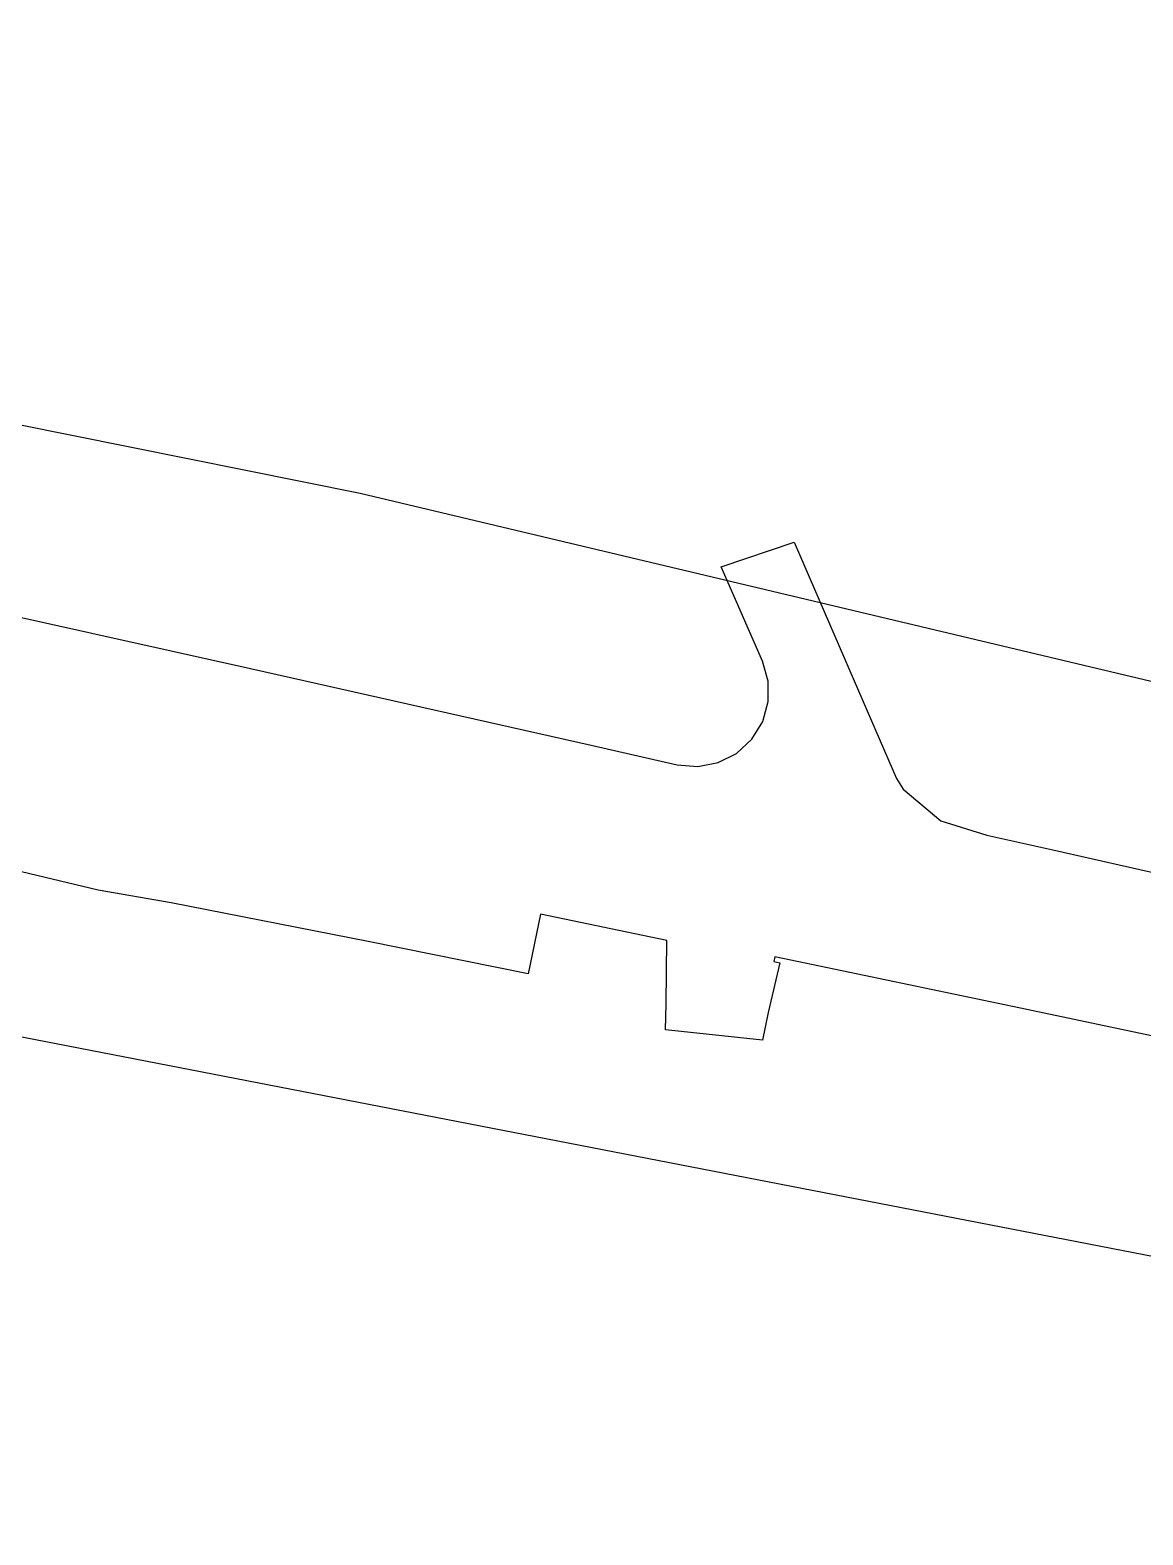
# Model space of a CAD drawing. Header units: metres. Extents: x -2743 to 126, y 13385 to 13916.
# Drawn here: x -1574.8 to -1486.1, y 13505 to 13624.9 of the extents above; entities that cross this region are included whole.
import ezdxf

# ---------------------------------------------------------------- set-up
doc = ezdxf.new("R2010")
doc.units = ezdxf.units.M
doc.layers.add('link-улица Берзарина_Граница работ$0$ГП_Граница проектирования', color=7, linetype='Continuous')
doc.layers.add('output[1-12]_brd$0$Граница заказа', color=7, linetype='Continuous')

msp = doc.modelspace()

# ---------------------------------------------------------------- linework, layer by layer
at = {"layer": 'link-улица Берзарина_Граница работ$0$ГП_Граница проектирования'}
for points in [[(-1674.79, 13599.66), (-1645.76, 13593.42), (-1618.6, 13587.57), (-1588.61, 13581.03), (-1557.23, 13574.04), (-1530.07, 13567.91), (-1523.22, 13566.36), (-1521.56, 13566.22), (-1519.95, 13566.53), (-1518.49, 13567.26), (-1517.26, 13568.39), (-1516.39, 13569.81), (-1515.95, 13571.39), (-1515.95, 13573.02), (-1516.4, 13574.63), (-1519.71, 13582.14), (-1513.9, 13584.11), (-1509.11, 13573.04), (-1505.74, 13565.26), (-1505.19, 13564.42), (-1502.21, 13561.89), (-1498.53, 13560.74), (-1493.26, 13559.58), (-1481.04, 13556.81)], [(-1483.51, 13544.34), (-1495.86, 13546.96), (-1515.43, 13551.06), (-1515.51, 13550.67), (-1515.03, 13550.56), (-1515.96, 13546.62), (-1516.41, 13544.4), (-1524.13, 13545.23), (-1524.08, 13547.31), (-1524.04, 13552.35), (-1534.11, 13554.44), (-1535.09, 13549.7), (-1547.83, 13552.28), (-1563.54, 13555.35), (-1569.37, 13556.36), (-1579.17, 13558.69)]]:
    msp.add_lwpolyline(points, dxfattribs=at)
at = {"layer": 'output[1-12]_brd$0$Граница заказа'}
for points in [[(-2346.58, 13797.27), (-2166.6, 13756.43), (-2146.46, 13744.45), (-2137.06, 13735.44), (-2116.08, 13730.56), (-2106.95, 13730.96), (-2106.95, 13685.73), (-2024.86, 13668.7), (-2016.47, 13689.27), (-1943.72, 13663.31), (-1875.38, 13614.1), (-1826.3, 13588.48), (-1816.17, 13541.73), (-1765.89, 13527.49), (-1735.12, 13529.54), (-1686.15, 13524.76), (-1676.41, 13564.26), (-1525.6, 13535), (-1412.06, 13512.98), (-1427.76, 13454.72), (-1407.55, 13450.24), (-1398.75, 13490), (-1344.68, 13479.8), (-1272.6, 13463)], [(-1303.94, 13621.33), (-1315.75, 13588.09), (-1399.03, 13595.21), (-1406.55, 13561.9), (-1437.48, 13561.61), (-1548.48, 13587.98), (-1676.87, 13613.82)]]:
    msp.add_lwpolyline(points, dxfattribs=at)

doc.saveas('drawing.dxf')
